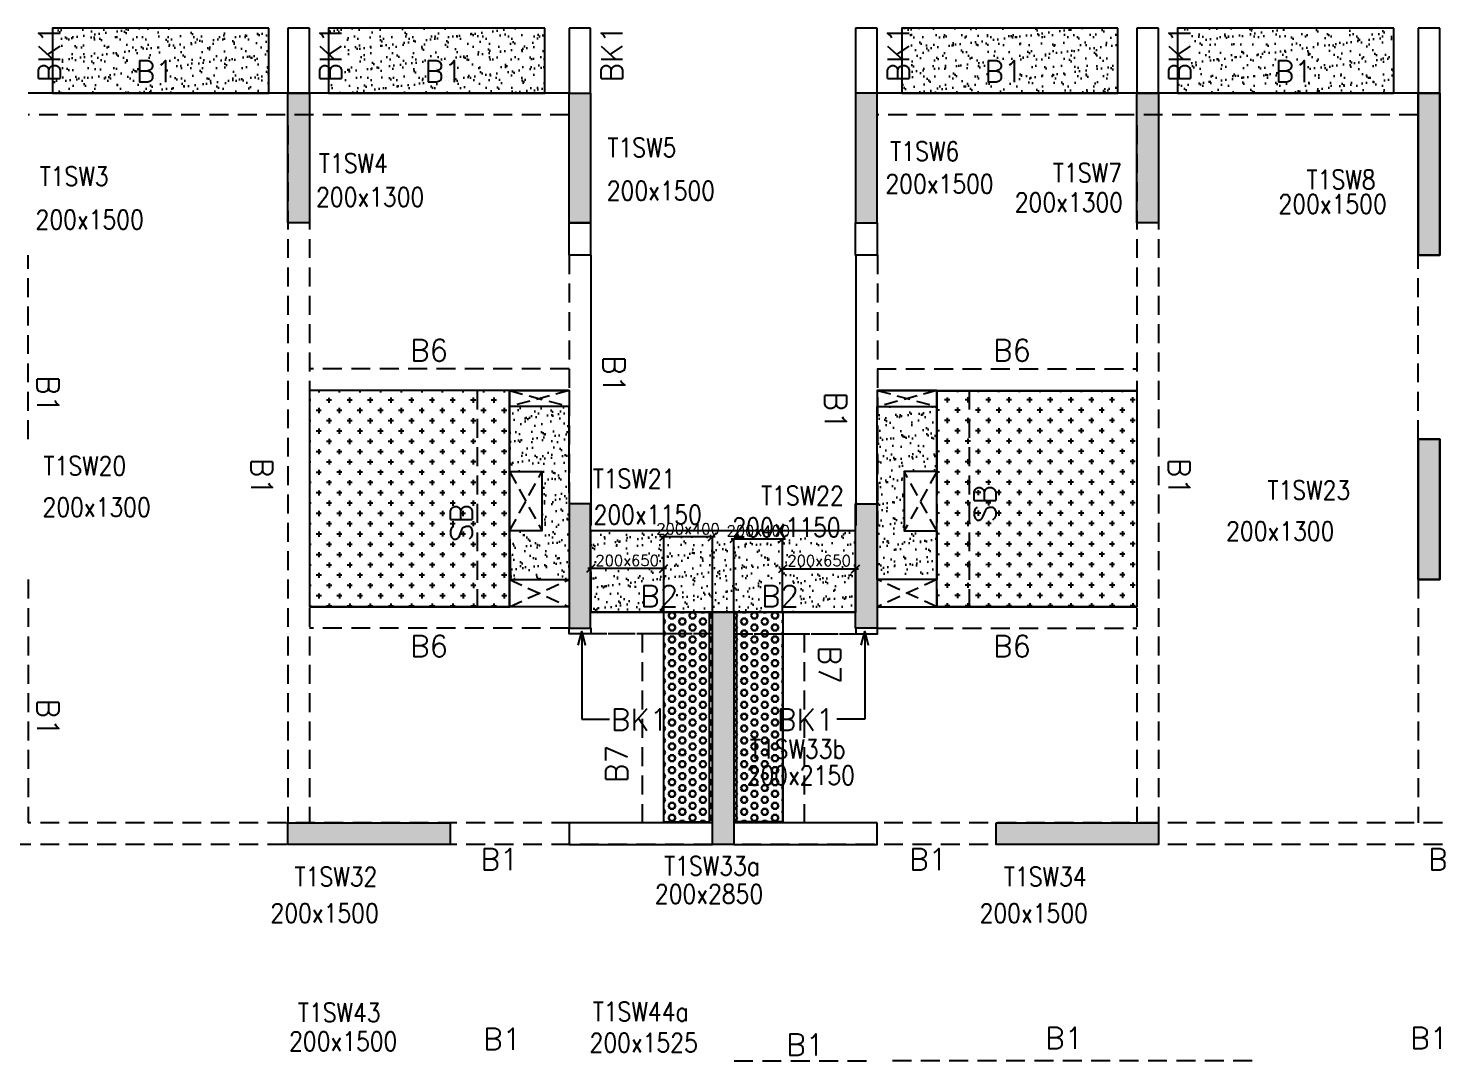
# Model space of a CAD drawing. Header units: millimetres. Extents: x 1078357 to 2594950, y -5122486 to -4636555.
# Drawn here: x 2054310 to 2067360, y -4665859 to -4656309 of the extents above; entities that cross this region are included whole.
import ezdxf

# ---------------------------------------------------------------- set-up
doc = ezdxf.new("R2010")
doc.units = ezdxf.units.MM
doc.header["$PDMODE"] = 35
for name, pattern in [('CONTINOUS', [0]), ('HIDDEN', [0.375, 0.25, -0.125]), ('New Retail block$0$CONTINOUS', [0])]:
    doc.linetypes.add(name, pattern=pattern)
doc.layers.get('0').update_dxf_attribs({"lineweight": 0})
doc.layers.get('Defpoints').update_dxf_attribs({"lineweight": 0})
for name, color, linetype, lineweight in [('A-_ANOTDIMA_D-', 6, 'Continuous', 13), ('COL. NO.', 30, 'Continuous', 25), ('COL. SIZE', 7, 'Continuous', 25), ('DIM', 9, 'Continuous', 25), ('HATCH', 8, 'Continuous', 30)]:
    doc.layers.add(name, color=color, linetype=linetype, lineweight=lineweight)
for name, color, linetype in [('B-200x325', 201, 'HIDDEN'), ('B-200x400', 44, 'HIDDEN'), ('DROP SLAB', 8, 'Continuous'), ('NON STR. RCC WALL', 6, 'Continuous'), ('S-BEAM', 3, 'HIDDEN'), ('S-BEAM NO.', 6, 'Continuous'), ('S-COLUMN', 1, 'Continuous'), ('S-CUTOUT', 8, 'HIDDEN'), ('S-SLAB-PROJECTION', 54, 'New Retail block$0$CONTINOUS'), ('SLAB FOLD', 8, 'Continuous')]:
    doc.layers.add(name, color=color, linetype=linetype)
doc.styles.add('Roman', font='romans')
doc.styles.add('ROMANS', font='romans.shx', dxfattribs={"width": 0.85})
doc.dimstyles.new('HARESH', dxfattribs={"dimtxt": 150, "dimasz": 75, "dimexe": 0, "dimexo": 0, "dimgap": 25, "dimtad": 1, "dimdec": 0, "dimdsep": 46, "dimtxsty": 'Roman', "dimblk": 'OBLIQUE', "dimcen": 225, "dimdle": 25, "dimclrd": 2, "dimclre": 2, "dimclrt": 7, "dimadec": 8, "dimazin": 1, "dimtfac": 1, "dimtdec": 0, "dimtmove": 0, "dimatfit": 0, "dimfxl": 1, "dimlwd": -1, "dimlwe": -1, "dimarcsym": 0})
pattern_1 = [(180, (2051610.09, -4474904.467), (-7e-15, -54.992613), [31.75, -63.5]), (300, (2051610.09, -4474904.467), (47.625, 27.496307), [31.75, -63.5]), (240, (2051578.34, -4474904.467), (47.625, -27.496307), [31.75, -63.5])]
pattern_2 = [(180.03079016, (-2312731.52, 14064816.13), (-95.1987999, -95.3011726), [47.625, -142.875]), (270.03079016, (-2312755.34, 14064839.93), (95.3011726, -95.1987999), [47.625, -142.875])]

# ---------------------------------------------------------------- blocks, each defined once
blk = doc.blocks.new('_Oblique')
at = {"color": 0, "linetype": 'ByBlock', "lineweight": -2}
blk.add_line((-0.5, -0.5), (0.5, 0.5), dxfattribs=at)
blk = doc.blocks.new('*D1447')
at = {"layer": 'Defpoints', "color": 0, "ltscale": 700, "transparency": 16777216}
for p in [(2060185, -4661014), (2060185, -4661709, 0), (2060635, -4661709, 0)]:
    blk.add_point(p, dxfattribs=at)
at = {"layer": 'DIM', "color": 2, "ltscale": 700, "transparency": 16777216}
for p, q in [((2060660, -4661014), (2060160, -4661014)), ((2060185, -4661709), (2060185, -4661014)), ((2060635, -4661709), (2060635, -4661014))]:
    blk.add_line(p, q, dxfattribs=at)
at = {"layer": 'DIM', "color": 2, "ltscale": 700, "transparency": 16777216, "xscale": 75, "yscale": 75, "zscale": 75, "rotation": 180}
blk.add_blockref('_Oblique', (2060185, -4661014), dxfattribs=at)
at = {"layer": 'DIM', "color": 2, "ltscale": 700, "transparency": 16777216, "xscale": 75, "yscale": 75, "zscale": 75}
blk.add_blockref('_Oblique', (2060635, -4661014), dxfattribs=at)
at = {"layer": 'DIM', "color": 7, "ltscale": 700, "transparency": 16777216, "insert": (2060410, -4660939), "char_height": 150, "attachment_point": 5, "style": 'Roman'}
blk.add_mtext('{\\H0.666667x;200x400}', dxfattribs=at)
blk = doc.blocks.new('*D1448')
at = {"layer": 'Defpoints', "color": 0, "ltscale": 700, "transparency": 16777216}
for p in [(2059510, -4661307), (2059510, -4661709, 0), (2060185, -4661709, 0)]:
    blk.add_point(p, dxfattribs=at)
at = {"layer": 'DIM', "color": 2, "ltscale": 700, "transparency": 16777216}
for p, q in [((2060210, -4661307), (2059485, -4661307)), ((2059510, -4661709), (2059510, -4661307)), ((2060185, -4661709), (2060185, -4661307))]:
    blk.add_line(p, q, dxfattribs=at)
at = {"layer": 'DIM', "color": 2, "ltscale": 700, "transparency": 16777216, "xscale": 75, "yscale": 75, "zscale": 75, "rotation": 180}
blk.add_blockref('_Oblique', (2059510, -4661307), dxfattribs=at)
at = {"layer": 'DIM', "color": 2, "ltscale": 700, "transparency": 16777216, "xscale": 75, "yscale": 75, "zscale": 75}
blk.add_blockref('_Oblique', (2060185, -4661307), dxfattribs=at)
at = {"layer": 'DIM', "color": 7, "ltscale": 700, "transparency": 16777216, "insert": (2059847, -4661232), "char_height": 150, "attachment_point": 5, "style": 'Roman'}
blk.add_mtext('{\\H0.666667x;200x650}', dxfattribs=at)
blk = doc.blocks.new('*D1449')
at = {"layer": 'Defpoints', "color": 0, "ltscale": 700, "transparency": 16777216}
for p in [(2061285, -4661033), (2060835, -4661709, 0), (2061285, -4661709, 0)]:
    blk.add_point(p, dxfattribs=at)
at = {"layer": 'DIM', "color": 2, "ltscale": 700, "transparency": 16777216}
for p, q in [((2060810, -4661033), (2061310, -4661033)), ((2060835, -4661709), (2060835, -4661033)), ((2061285, -4661709), (2061285, -4661033))]:
    blk.add_line(p, q, dxfattribs=at)
at = {"layer": 'DIM', "color": 2, "ltscale": 700, "transparency": 16777216, "xscale": 75, "yscale": 75, "zscale": 75, "rotation": 180}
blk.add_blockref('_Oblique', (2060835, -4661033), dxfattribs=at)
at = {"layer": 'DIM', "color": 2, "ltscale": 700, "transparency": 16777216, "xscale": 75, "yscale": 75, "zscale": 75}
blk.add_blockref('_Oblique', (2061285, -4661033), dxfattribs=at)
at = {"layer": 'DIM', "color": 7, "ltscale": 700, "transparency": 16777216, "insert": (2061060, -4660958), "char_height": 150, "attachment_point": 5, "style": 'Roman'}
blk.add_mtext('{\\H0.666667x;200x400}', dxfattribs=at)
blk = doc.blocks.new('*D1450')
at = {"layer": 'Defpoints', "color": 0, "ltscale": 700, "transparency": 16777216}
for p in [(2061960, -4661309), (2061285, -4661709, 0), (2061960, -4661709, 0)]:
    blk.add_point(p, dxfattribs=at)
at = {"layer": 'DIM', "color": 2, "ltscale": 700, "transparency": 16777216}
for p, q in [((2061260, -4661309), (2061985, -4661309)), ((2061285, -4661709), (2061285, -4661309)), ((2061960, -4661709), (2061960, -4661309))]:
    blk.add_line(p, q, dxfattribs=at)
at = {"layer": 'DIM', "color": 2, "ltscale": 700, "transparency": 16777216, "xscale": 75, "yscale": 75, "zscale": 75, "rotation": 180}
blk.add_blockref('_Oblique', (2061285, -4661309), dxfattribs=at)
at = {"layer": 'DIM', "color": 2, "ltscale": 700, "transparency": 16777216, "xscale": 75, "yscale": 75, "zscale": 75}
blk.add_blockref('_Oblique', (2061960, -4661309), dxfattribs=at)
at = {"layer": 'DIM', "color": 7, "ltscale": 700, "transparency": 16777216, "insert": (2061622, -4661234), "char_height": 150, "attachment_point": 5, "style": 'Roman'}
blk.add_mtext('{\\H0.666667x;200x650}', dxfattribs=at)
blk = doc.blocks.new('G$CD63B60BD')
at = {"layer": 'COL. NO.', "linetype": 'Continuous', "style": 'ROMANS', "width": 0.85}
for s, p in [('T1SW5', (10755, 15309, -320)), ('T1SW6', (13370, 15274, -320)), ('T1SW4', (8087, 15164, -320)), ('T1SW3', (5506, 15043, -320)), ('T1SW7', (14874, 15075, -320)), ('T1SW8', (17219, 15013, -320)), ('T1SW20', (5541, 12365, -320)), ('T1SW21', (10619, 12246, -320)), ('T1SW23', (16857, 12140, -320)), ('T1SW22', (12175, 12089, -320)), ('T1SW33b', (12071, 9747, -320)), ('T1SW33a', (11279, 8664, -320)), ('T1SW32', (7863, 8565, -320)), ('T1SW34', (14420, 8565, -320)), ('T1SW43', (7893, 7309, -320)), ('T1SW44a', (10619, 7317, 0))]:
    blk.add_text(s, height=175, dxfattribs=at).set_placement(p)
at = {"layer": 'COL. SIZE', "linetype": 'Continuous', "style": 'ROMANS', "width": 0.85}
for s, p in [('200x1500', (13325, 14973, -320)), ('200x1300', (8061, 14851, -320)), ('200x1500', (10749, 14909, -320)), ('200x1300', (14521, 14802, -320)), ('200x1500', (16959, 14786, -320)), ('200x1500', (5468, 14643, -320)), ('200x1300', (5532, 11983, -320)), ('200x1150', (10627, 11913, -320)), ('200x1150', (11910, 11797, -320)), ('200x1300', (16475, 11761, -320)), ('200x2150', (12042, 9502, -320)), ('200x2850', (11194, 8406, -320)), ('200x1500', (7640, 8228, -320)), ('200x1500', (14196, 8228, -320)), ('200x1500', (7812, 7043, -320)), ('200x1525', (10590, 7030, -3))]:
    blk.add_text(s, height=175, dxfattribs=at).set_placement(p)

msp = doc.modelspace()

# ---------------------------------------------------------------- hatches: boundary and pattern name
at = {"layer": 'DROP SLAB'}
h = msp.add_hatch(dxfattribs=at)
h.set_pattern_fill('CROSS', color=8, scale=15, angle=179.96921)
h.set_pattern_definition(pattern_2)
h.paths.add_polyline_path([(2058759.9, -4659659.7), (2056909.9, -4659659.7), (2056909.9, -4661659.5), (2058759.9, -4661659.5)])
h = msp.add_hatch(dxfattribs=at)
h.set_pattern_fill('CROSS', color=8, scale=15, angle=0.03079)
h.set_pattern_definition(pattern_2)
h.paths.add_polyline_path([(2062709.9, -4659662.3), (2064559.9, -4659662.3), (2064559.9, -4661662.1), (2062709.9, -4661662.1)])
at = {"layer": 'HATCH'}
h = msp.add_hatch(dxfattribs=at)
h.set_pattern_fill('AR-SAND', color=8, scale=3, angle=179.97015)
h.set_pattern_definition([(37.4701541, (-783473.2, 9330660.76), (-4.7236114, 146.8264517), [0, -115.824, 0, -129.54, 0, -123.825]), (7.4701541, (-783473.2, 9330660.76), (134.9689868, 214.9772528), [0, -62.484, 0, -104.394, 0, -40.005]), (327.4701541, (-783566.93, 9330660.81), (237.2979035, 0.3075449), [0, -38.1, 0, -137.16, 0, -179.07]), (317.4701541, (-783566.93, 9330660.81), (229.1017424, 66.759465), [0, -19.05, 0, -89.916, 0, -102.87])])
h.paths.add_polyline_path([(2056535.3, -4656309.5), (2054535.3, -4656309.5), (2054535.3, -4656909.5), (2056535.3, -4656909.5)])
h = msp.add_hatch(dxfattribs=at)
h.set_pattern_fill('AR-SAND', color=8, scale=3, angle=179.97015)
h.set_pattern_definition([(37.4701541, (-786023.2, 9330660.76), (-4.7236114, 146.8264517), [0, -115.824, 0, -129.54, 0, -123.825]), (7.4701541, (-786023.2, 9330660.76), (134.9689868, 214.9772528), [0, -62.484, 0, -104.394, 0, -40.005]), (327.4701541, (-786116.93, 9330660.81), (237.2979035, 0.3075449), [0, -38.1, 0, -137.16, 0, -179.07]), (317.4701541, (-786116.93, 9330660.81), (229.1017424, 66.759465), [0, -19.05, 0, -89.916, 0, -102.87])])
h.paths.add_polyline_path([(2059085.3, -4656309.5), (2057085.3, -4656309.5), (2057085.3, -4656909.5), (2059085.3, -4656909.5)])
h = msp.add_hatch(dxfattribs=at)
h.set_pattern_fill('AR-SAND', color=8, scale=3, angle=179.97015)
h.set_pattern_definition([(37.4701541, (-791323.2, 9330660.76), (-4.7236114, 146.8264517), [0, -115.824, 0, -129.54, 0, -123.825]), (7.4701541, (-791323.2, 9330660.76), (134.9689868, 214.9772528), [0, -62.484, 0, -104.394, 0, -40.005]), (327.4701541, (-791416.93, 9330660.81), (237.2979035, 0.3075449), [0, -38.1, 0, -137.16, 0, -179.07]), (317.4701541, (-791416.93, 9330660.81), (229.1017424, 66.759465), [0, -19.05, 0, -89.916, 0, -102.87])])
h.paths.add_polyline_path([(2064385.3, -4656309.5), (2062385.3, -4656309.5), (2062385.3, -4656909.5), (2064385.3, -4656909.5)])
h = msp.add_hatch(dxfattribs=at)
h.set_pattern_fill('AR-SAND', color=8, scale=3, angle=179.97015)
h.set_pattern_definition([(37.4701541, (-793873.2, 9330660.76), (-4.7236114, 146.8264517), [0, -115.824, 0, -129.54, 0, -123.825]), (7.4701541, (-793873.2, 9330660.76), (134.9689868, 214.9772528), [0, -62.484, 0, -104.394, 0, -40.005]), (327.4701541, (-793966.93, 9330660.81), (237.2979035, 0.3075449), [0, -38.1, 0, -137.16, 0, -179.07]), (317.4701541, (-793966.93, 9330660.81), (229.1017424, 66.759465), [0, -19.05, 0, -89.916, 0, -102.87])])
h.paths.add_polyline_path([(2066935.3, -4656309.5), (2064935.3, -4656309.5), (2064935.3, -4656909.5), (2066935.3, -4656909.5)])
h = msp.add_hatch(dxfattribs=at)
h.set_pattern_fill('AR-SAND', color=8, scale=3, angle=0.02985)
h.set_pattern_definition([(37.47015413, (-2972738.06, 18698736.03), (-4.72361136, 146.8264517), [0, -115.824, 0, -129.54, 0, -123.825]), (7.4701541, (-2972738.06, 18698736.03), (134.9689868, 214.9772528), [0, -62.484, 0, -104.394, 0, -40.005]), (327.4701541, (-2972831.78, 18698736.08), (237.2979035, 0.3075449), [0, -38.1, 0, -137.16, 0, -179.07]), (317.4701541, (-2972831.78, 18698736.08), (229.1017424, 66.759465), [0, -19.05, 0, -89.916, 0, -102.87])])
h.paths.add_polyline_path([(2059309.9, -4659809.5), (2058759.9, -4659809.5), (2058760, -4660409.5), (2059060, -4660409.5), (2059060, -4660959.5), (2058759.9, -4660959.4), (2058767.4, -4661409.5), (2059313.7, -4661409.5)])
h = msp.add_hatch(dxfattribs=at)
h.set_pattern_fill('AR-SAND', color=8, scale=3, angle=179.97015)
h.set_pattern_definition([(37.47015413, (-2972723.06, 18698699.15), (-4.72361136, 146.8264517), [0, -115.824, 0, -129.54, 0, -123.825]), (7.4701541, (-2972723.06, 18698699.15), (134.9689868, 214.9772528), [0, -62.484, 0, -104.394, 0, -40.005]), (327.4701541, (-2972816.78, 18698699.2), (237.2979035, 0.3075449), [0, -38.1, 0, -137.16, 0, -179.07]), (317.4701541, (-2972816.78, 18698699.2), (229.1017424, 66.759465), [0, -19.05, 0, -89.916, 0, -102.87])])
h.paths.add_polyline_path([(2062159.9, -4659809.5), (2062709.9, -4659809.5), (2062709.9, -4660409.5), (2062409.9, -4660409.5), (2062409.9, -4660959.5), (2062709.9, -4660959.4), (2062709.9, -4661409.5), (2062159.9, -4661409.5)])
h = msp.add_hatch(dxfattribs=at)
h.set_pattern_fill('AR-SAND', color=8, scale=3, angle=179.97015)
h.set_pattern_definition([(37.4701541, (-1883248.02, 14014679.95), (-4.72361136, 146.8264517), [0, -115.824, 0, -129.54, 0, -123.825]), (7.4701541, (-1883248.02, 14014679.95), (134.9689868, 214.9772528), [0, -62.484, 0, -104.394, 0, -40.005]), (327.4701541, (-1883341.74, 14014680), (237.2979035, 0.3075449), [0, -38.1, 0, -137.16, 0, -179.07]), (317.4701541, (-1883341.74, 14014680), (229.1017424, 66.759465), [0, -19.05, 0, -89.916, 0, -102.87])])
h.paths.add_polyline_path([(2061959.9, -4660959.4), (2059509.9, -4660959.4), (2059510.2, -4661709.4), (2061960.2, -4661709.4)])
h = msp.add_hatch(dxfattribs=at)
h.set_pattern_fill('AR-SAND', color=8, scale=3, angle=179.97015)
h.set_pattern_definition([(37.4701541, (-1883247.92, 14014679.95), (-4.72361136, 146.8264517), [0, -115.824, 0, -129.54, 0, -123.825]), (7.4701541, (-1883247.92, 14014679.95), (134.9689868, 214.9772528), [0, -62.484, 0, -104.394, 0, -40.005]), (327.4701541, (-1883341.65, 14014680), (237.2979035, 0.3075449), [0, -38.1, 0, -137.16, 0, -179.07]), (317.4701541, (-1883341.65, 14014680), (229.1017424, 66.759465), [0, -19.05, 0, -89.916, 0, -102.87])])
h.paths.add_polyline_path([(2061960.3, -4661109.5), (2059510.3, -4661109.5), (2059510.3, -4661709.4), (2061960.3, -4661709.4)])
at = {"layer": 'HATCH', "ltscale": 1000}
h = msp.add_hatch(dxfattribs=at)
h.set_pattern_fill('HEX', color=8, scale=10, angle=180)
h.set_pattern_definition(pattern_1)
h.paths.add_polyline_path([(2060634.9, -4663648.8), (2060184.9, -4663648.8), (2060184.9, -4661709.5), (2060634.9, -4661709.5)])
h = msp.add_hatch(dxfattribs=at)
h.set_pattern_fill('HEX', color=8, scale=10, angle=180)
h.set_pattern_definition(pattern_1)
h.paths.add_polyline_path([(2060835.3, -4663648.8), (2061285.3, -4663648.8), (2061285.3, -4661709.5), (2060835.3, -4661709.5)])
at = {"layer": 'S-COLUMN', "lineweight": 25}
h = msp.add_hatch(color=1, dxfattribs=at)
h.dxf.hatch_style = 1
h.paths.add_polyline_path([(2056709.9, -4658109.6), (2056909.9, -4658109.6), (2056909.9, -4656909.5), (2056709.9, -4656909.5)])
at = {"layer": 'S-COLUMN', "lineweight": 25, "extrusion": (-1.00316e-06, 2.11765e-11, 1)}
h = msp.add_hatch(color=1, dxfattribs=at)
h.dxf.hatch_style = 1
h.paths.add_polyline_path([(2059309.9, -4656909.5), (2059509.9, -4656909.5), (2059509.9, -4658109.5), (2059309.9, -4658109.5)])
at = {"layer": 'S-COLUMN', "lineweight": 25, "extrusion": (1.00316e-06, 1.91639e-11, 1)}
h = msp.add_hatch(color=1, dxfattribs=at)
h.dxf.hatch_style = 1
h.paths.add_polyline_path([(2062159.9, -4656909.5), (2061959.9, -4656909.5), (2061959.9, -4658109.5), (2062159.9, -4658109.5)])
at = {"layer": 'S-COLUMN', "lineweight": 25}
h = msp.add_hatch(color=1, dxfattribs=at)
h.dxf.hatch_style = 1
h.paths.add_polyline_path([(2064559.9, -4658109.6), (2064759.9, -4658109.6), (2064759.9, -4656909.5), (2064559.9, -4656909.5)])
at = {"layer": 'S-COLUMN', "lineweight": 25, "extrusion": (1.00316e-06, 1.91639e-11, 1)}
h = msp.add_hatch(color=1, dxfattribs=at)
h.dxf.hatch_style = 1
h.paths.add_polyline_path([(2067359.9, -4656909.5), (2067159.9, -4656909.5), (2067159.9, -4658409.5), (2067359.9, -4658409.5)])
at = {"layer": 'S-COLUMN', "lineweight": 25, "extrusion": (-1.00316e-06, 2.11765e-11, 1)}
h = msp.add_hatch(color=1, dxfattribs=at)
h.dxf.hatch_style = 1
h.paths.add_polyline_path([(2067159.9, -4656909.5), (2067359.9, -4656909.5), (2067359.9, -4658409.5), (2067159.9, -4658409.5)])
at = {"layer": 'S-COLUMN', "lineweight": 25, "extrusion": (1.00316e-06, 1.91639e-11, 1)}
h = msp.add_hatch(color=1, dxfattribs=at)
h.dxf.hatch_style = 1
h.paths.add_polyline_path([(2067359.9, -4661409.5), (2067159.9, -4661409.5), (2067159.9, -4660109.5), (2067359.9, -4660109.5)])
at = {"layer": 'S-COLUMN', "lineweight": 25, "extrusion": (-1.00316e-06, 2.11765e-11, 1)}
h = msp.add_hatch(color=1, dxfattribs=at)
h.dxf.hatch_style = 1
h.paths.add_polyline_path([(2067159.9, -4661409.5), (2067359.9, -4661409.5), (2067359.9, -4660109.5), (2067159.9, -4660109.5)])
h = msp.add_hatch(color=1, dxfattribs=at)
h.dxf.hatch_style = 1
h.paths.add_polyline_path([(2059309.9, -4661859.5), (2059509.9, -4661859.5), (2059509.9, -4660709.5), (2059309.9, -4660709.5)])
at = {"layer": 'S-COLUMN', "lineweight": 25, "extrusion": (1.00316e-06, 1.91639e-11, 1)}
h = msp.add_hatch(color=1, dxfattribs=at)
h.dxf.hatch_style = 1
h.paths.add_polyline_path([(2062159.9, -4661859.5), (2061959.9, -4661859.5), (2061959.9, -4660709.5), (2062159.9, -4660709.5)])
at = {"layer": 'S-COLUMN', "lineweight": 25}
h = msp.add_hatch(color=1, dxfattribs=at)
h.dxf.hatch_style = 1
h.paths.add_polyline_path([(2060634.9, -4661709.5), (2060834.9, -4661709.5), (2060834.9, -4663859.5), (2060634.9, -4663859.5)])
h = msp.add_hatch(color=1, dxfattribs=at)
h.dxf.hatch_style = 1
h.paths.add_polyline_path([(2056709.9, -4663659.5), (2058209.9, -4663659.5), (2058209.9, -4663859.5), (2056709.9, -4663859.5)])
h = msp.add_hatch(color=1, dxfattribs=at)
h.dxf.hatch_style = 1
h.paths.add_polyline_path([(2063259.9, -4663659.5), (2064759.9, -4663659.5), (2064759.9, -4663859.5), (2063259.9, -4663859.5)])

# ---------------------------------------------------------------- linework, layer by layer
at = {"layer": 'B-200x400', "linetype": 'Continuous', "ltscale": 500}
for p, q in [((2060634.9, -4661709.5, 0), (2060184.8, -4661709.5, 0)), ((2061285, -4661709.5, 0), (2060834.9, -4661709.5, 0))]:
    msp.add_line(p, q, dxfattribs=at)
at = {"layer": 'B-200x400', "linetype": 'HIDDEN', "ltscale": 500}
for p, q in [((2060634.9, -4661909.5, 0), (2060184.8, -4661909.5, 0)), ((2060834.9, -4661909.5, 0), (2061285, -4661909.5, 0))]:
    msp.add_line(p, q, dxfattribs=at)
at = {"layer": 'DROP SLAB', "color": 3, "linetype": 'CONTINOUS', "ltscale": 500, "elevation": 0}
for points in [[(2058759.9, -4659659.7), (2056909.9, -4659659.7), (2056909.9, -4661659.5), (2058759.9, -4661659.5)], [(2058759.9, -4659659.7), (2059309.9, -4659659.7), (2059309.9, -4659809.5), (2058759.9, -4659809.5)], [(2062709.9, -4659659.7), (2062159.9, -4659659.7), (2062159.9, -4659809.5), (2062709.9, -4659809.5)], [(2062709.9, -4659662.3), (2064559.9, -4659662.3), (2064559.9, -4661662.1), (2062709.9, -4661662.1)], [(2058760, -4660409.5), (2059060, -4660409.5), (2059060, -4660959.5), (2058760, -4660959.5)], [(2062709.9, -4660409.5), (2062409.9, -4660409.5), (2062409.9, -4660959.5), (2062709.9, -4660959.5)], [(2058759.9, -4661409.5), (2059309.8, -4661409.5), (2059309.8, -4661659.5), (2058759.9, -4661659.5)], [(2062709.9, -4661409.5), (2062160.1, -4661409.5), (2062160.1, -4661659.5), (2062709.9, -4661659.5)]]:
    msp.add_lwpolyline(points, close=True, dxfattribs=at)
at = {"layer": 'NON STR. RCC WALL', "elevation": 0}
for points in [[(2059509.9, -4658109.5), (2059509.9, -4658409.5), (2059310, -4658409.5), (2059310, -4658109.5)], [(2062159.9, -4658109.5), (2062159.9, -4658409.5), (2061959.9, -4658409.5), (2061959.9, -4658109.5)], [(2060634.9, -4663660), (2059309.9, -4663659.8), (2059309.9, -4663859.2), (2060634.9, -4663859.5)], [(2062159.9, -4663660), (2060834.9, -4663659.8), (2060834.9, -4663859.2), (2062159.9, -4663859.5)]]:
    msp.add_lwpolyline(points, close=True, dxfattribs=at)
at = {"layer": 'S-BEAM', "linetype": 'CONTINOUS', "ltscale": 700}
for p, q in [((2056909.9, -4656309.5, 0), (2056709.9, -4656309.5, 0)), ((2056709.9, -4656309.5, 0), (2056709.9, -4656909.5, 0)), ((2056909.9, -4656909.5, 0), (2056909.9, -4656309.5, 0)), ((2059509.9, -4656309.4, 0), (2059309.9, -4656309.4, 0)), ((2059309.9, -4656309.4, 0), (2059309.9, -4656909.4, 0)), ((2059509.9, -4656909.4, 0), (2059509.9, -4656309.4, 0)), ((2062159.9, -4656309.5, 0), (2061959.9, -4656309.5, 0)), ((2061959.9, -4656309.5, 0), (2061959.9, -4656909.5, 0)), ((2062159.9, -4656909.5, 0), (2062159.9, -4656309.5, 0)), ((2064759.9, -4656309.5, 0), (2064559.9, -4656309.5, 0)), ((2064559.9, -4656309.5, 0), (2064559.9, -4656909.5, 0)), ((2064759.9, -4656909.5, 0), (2064759.9, -4656309.5, 0)), ((2067359.9, -4656309.4, 0), (2067159.9, -4656309.4, 0)), ((2067159.9, -4656309.4, 0), (2067159.9, -4656909.4, 0)), ((2067359.9, -4656909.4, 0), (2067359.9, -4656309.4, 0)), ((2059310.3, -4656909.5, 0), (2054310.3, -4656909.5, 0)), ((2067160.3, -4656909.5, 0), (2062160.3, -4656909.5, 0)), ((2059510.3, -4658409.4, 0), (2059510.3, -4660909.5, 0)), ((2061960.3, -4658409.4, 0), (2061960.3, -4660909.5, 0)), ((2060184.8, -4661709.5, 0), (2059509.9, -4661709.5, 0)), ((2061960.3, -4661709.4, 0), (2059510.3, -4661709.4, 0)), ((2061959.9, -4661709.5, 0), (2061285, -4661709.5, 0))]:
    msp.add_line(p, q, dxfattribs=at)
at = {"layer": 'S-BEAM', "linetype": 'HIDDEN', "ltscale": 700}
for p, q in [((2059310.3, -4657109.5, 0), (2054310.3, -4657109.5, 0)), ((2067160.3, -4657109.5, 0), (2062160.3, -4657109.5, 0)), ((2056710.3, -4657209.5, 0), (2056710.3, -4663659.4, 0)), ((2056910.3, -4657209.5, 0), (2056910.3, -4663659.4, 0)), ((2064560.3, -4657209.5, 0), (2064560.3, -4663659.4, 0)), ((2064760.3, -4657209.5, 0), (2064760.3, -4663659.4, 0)), ((2054310.3, -4660109.4, 0), (2054310.3, -4658409.4, 0)), ((2059310.3, -4658409.4, 0), (2059310.3, -4660909.5, 0)), ((2062160.3, -4658409.4, 0), (2062160.3, -4660909.5, 0)), ((2067160.3, -4660109.4, 0), (2067160.3, -4658409.4, 0)), ((2058459.9, -4659659.7, 0), (2058459.9, -4661659.5, 0)), ((2062709.8, -4659659.7, 0), (2062709.8, -4661659.5, 0)), ((2063009.8, -4659659.7, 0), (2063009.8, -4661659.5, 0)), ((2054310.3, -4661409.5, 0), (2054310.3, -4663659.4, 0)), ((2067160.3, -4661409.5, 0), (2067160.3, -4663659.4, 0)), ((2060184.8, -4661909.5, 0), (2059509.9, -4661909.5, 0)), ((2060635.3, -4661909.4, 0), (2059510.3, -4661909.4, 0)), ((2060835.3, -4661909.4, 0), (2061960.3, -4661909.4, 0)), ((2061285, -4661909.5, 0), (2061959.9, -4661909.5, 0)), ((2060634.9, -4663659.4, 0), (2054310.3, -4663659.4, 0)), ((2076309.9, -4663659.4, 0), (2060834.9, -4663659.4, 0)), ((2060634.9, -4663859.4, 0), (2051760.3, -4663859.4, 0)), ((2076309.9, -4663859.4, 0), (2060834.9, -4663859.4, 0)), ((2060835.2, -4665859.4, 0), (2062085.3, -4665859.4, 0)), ((2065625.3, -4665859.4, 0), (2062285.3, -4665859.4, 0))]:
    msp.add_line(p, q, dxfattribs=at)
at = {"layer": 'S-BEAM', "ltscale": 700}
for p, q in [((2059310, -4659459.7, 0), (2056910, -4659459.7, 0)), ((2062159.9, -4659459.7, 0), (2064559.9, -4659459.7, 0)), ((2059309.8, -4661859.5, 0), (2056910, -4661859.5, 0)), ((2059984.8, -4661909.5, 0), (2059984.8, -4663659.5, 0)), ((2061485, -4661909.5, 0), (2061485, -4663659.5, 0)), ((2062160, -4661859.5, 0), (2064559.9, -4661859.5, 0))]:
    msp.add_line(p, q, dxfattribs=at)
at = {"layer": 'S-BEAM', "linetype": 'Continuous', "ltscale": 700}
for p, q in [((2059310, -4659659.7, 0), (2056910, -4659659.7, 0)), ((2062159.9, -4659659.7, 0), (2064559.9, -4659659.7, 0)), ((2059309.8, -4661659.5, 0), (2056910, -4661659.5, 0)), ((2062160, -4661659.5, 0), (2064559.9, -4661659.5, 0)), ((2060184.8, -4661909.5, 0), (2060184.8, -4663648.8, 0)), ((2061285, -4661909.5, 0), (2061285, -4663648.8, 0))]:
    msp.add_line(p, q, dxfattribs=at)
at = {"layer": 'S-BEAM', "linetype": 'ByBlock', "ltscale": 700}
msp.add_line((2058759.9, -4659659.7, 0), (2058759.9, -4661659.5, 0), dxfattribs=at)
at = {"layer": 'S-BEAM', "linetype": 'Continuous', "ltscale": 700, "elevation": 0}
for points in [[(2059310.3, -4661859.5), (2059510.3, -4661859.5), (2059510.3, -4661909.7), (2059310.3, -4661909.7)], [(2062160.4, -4661859.5), (2061960.4, -4661859.5), (2061960.4, -4661909.7), (2062160.4, -4661909.7)]]:
    msp.add_lwpolyline(points, close=True, dxfattribs=at)
at = {"layer": 'S-COLUMN', "color": 1, "lineweight": 25, "elevation": 0}
for points in [[(2056709.9, -4656909.5), (2056909.9, -4656909.5), (2056909.9, -4658109.6), (2056709.9, -4658109.6)], [(2064559.9, -4656909.5), (2064759.9, -4656909.5), (2064759.9, -4658109.6), (2064559.9, -4658109.6)], [(2060634.9, -4661709.5), (2060834.9, -4661709.5), (2060834.9, -4663859.5), (2060634.9, -4663859.5)], [(2056709.9, -4663659.5), (2058209.9, -4663659.5), (2058209.9, -4663859.5), (2056709.9, -4663859.5)], [(2063259.9, -4663659.5), (2064759.9, -4663659.5), (2064759.9, -4663859.5), (2063259.9, -4663859.5)]]:
    msp.add_lwpolyline(points, close=True, dxfattribs=at)
at = {"layer": 'S-COLUMN', "color": 1, "lineweight": 25, "extrusion": (-1.00316e-06, 2.11765e-11, 1), "elevation": -2.1}
for points in [[(2059309.9, -4656909.5), (2059509.9, -4656909.5), (2059509.9, -4658109.5), (2059309.9, -4658109.5)], [(2067159.9, -4656909.5), (2067359.9, -4656909.5), (2067359.9, -4658409.5), (2067159.9, -4658409.5)], [(2067159.9, -4661409.5), (2067359.9, -4661409.5), (2067359.9, -4660109.5), (2067159.9, -4660109.5)], [(2059309.9, -4661859.5), (2059509.9, -4661859.5), (2059509.9, -4660709.5), (2059309.9, -4660709.5)]]:
    msp.add_lwpolyline(points, close=True, dxfattribs=at)
at = {"layer": 'S-COLUMN', "color": 1, "lineweight": 25, "extrusion": (1.00316e-06, 1.91639e-11, 1), "elevation": 2.1}
for points in [[(2062159.9, -4656909.5), (2061959.9, -4656909.5), (2061959.9, -4658109.5), (2062159.9, -4658109.5)], [(2067359.9, -4656909.5), (2067159.9, -4656909.5), (2067159.9, -4658409.5), (2067359.9, -4658409.5)], [(2067359.9, -4661409.5), (2067159.9, -4661409.5), (2067159.9, -4660109.5), (2067359.9, -4660109.5)], [(2062159.9, -4661859.5), (2061959.9, -4661859.5), (2061959.9, -4660709.5), (2062159.9, -4660709.5)]]:
    msp.add_lwpolyline(points, close=True, dxfattribs=at)
at = {"layer": 'S-CUTOUT', "ltscale": 500}
for p, q in [((2058759.9, -4659659.7, 0), (2059309.9, -4659809.4, 0)), ((2059310, -4659659.7, 0), (2058759.9, -4659809.5, 0)), ((2062159.9, -4659659.5, 0), (2062709.9, -4659809.5, 0)), ((2062709.1, -4659659.7, 0), (2062159.9, -4659809.5, 0)), ((2058759.9, -4660409.5, 0), (2059060, -4660959.5, 0)), ((2058759.9, -4660959.5, 0), (2059060, -4660409.5, 0)), ((2062710, -4660409.5, 0), (2062409.9, -4660959.5, 0)), ((2062710, -4660959.5, 0), (2062409.9, -4660409.5, 0)), ((2058759.9, -4661409.5, 0), (2059309.8, -4661659.5, 0)), ((2058759.9, -4661659.5, 0), (2059309.9, -4661409.5, 0)), ((2062709.9, -4661659.5, 0), (2062159.9, -4661409.5, 0)), ((2062709.9, -4661409.5, 0), (2062160.1, -4661659.5, 0))]:
    msp.add_line(p, q, dxfattribs=at)
at = {"layer": 'S-SLAB-PROJECTION', "elevation": 0}
for points in [[(2056535.3, -4656309.5), (2054535.3, -4656309.5), (2054535.3, -4656909.5), (2056535.3, -4656909.5)], [(2059085.3, -4656309.5), (2057085.3, -4656309.5), (2057085.3, -4656909.5), (2059085.3, -4656909.5)], [(2064385.3, -4656309.5), (2062385.3, -4656309.5), (2062385.3, -4656909.5), (2064385.3, -4656909.5)], [(2066935.3, -4656309.5), (2064935.3, -4656309.5), (2064935.3, -4656909.5), (2066935.3, -4656909.5)], [(2061959.9, -4660959.4), (2059509.9, -4660959.4), (2059510.2, -4661709.4), (2061960.2, -4661709.4)]]:
    msp.add_lwpolyline(points, close=True, dxfattribs=at)
at = {"layer": 'SLAB FOLD', "color": 8, "ltscale": 1000, "elevation": 0}
for points in [[(2059309.9, -4659809.5), (2058759.9, -4659809.5), (2058760, -4660409.5), (2059060, -4660409.5), (2059060, -4660959.5), (2058759.9, -4660959.4), (2058767.4, -4661409.5), (2059313.7, -4661409.5), (2059309.9, -4659809.5)], [(2062159.9, -4659809.5), (2062709.9, -4659809.5), (2062709.9, -4660409.5), (2062409.9, -4660409.5), (2062409.9, -4660959.5), (2062709.9, -4660959.4), (2062709.9, -4661409.5), (2062159.9, -4661409.5), (2062159.9, -4659809.5)]]:
    msp.add_lwpolyline(points, dxfattribs=at)
for points in [[(2060184.8, -4663648.8), (2060610.1, -4663648.8), (2060610.1, -4661709.5), (2060184.8, -4661709.5)], [(2061285.1, -4663648.8), (2060859.8, -4663648.8), (2060859.8, -4661709.5), (2061285.1, -4661709.5)]]:
    msp.add_lwpolyline(points, close=True, dxfattribs=at)

# ---------------------------------------------------------------- block references
at = {"layer": 'A-_ANOTDIMA_D-', "color": 2, "ltscale": 700}
msp.add_blockref('G$CD63B60BD', (2048910, -4672809.5, 0), dxfattribs=at)

# ---------------------------------------------------------------- texts
at = {"layer": 'B-200x325', "linetype": 'Continuous', "ltscale": 700, "style": 'ROMANS'}
for rotation, p in [(0.00094, (2057840.4, -4659387.6, -2.7)), (359.99866, (2063229.4, -4659387.6, -2.7)), (0.00094, (2057840.4, -4662124.7, -2.7)), (359.99866, (2063229.4, -4662124.7, -2.7))]:
    msp.add_text('B6', height=200, rotation=rotation, dxfattribs=at).set_placement(p)
at = {"layer": 'S-BEAM NO.', "linetype": 'CONTINOUS', "ltscale": 700, "style": 'ROMANS'}
for p in [(2054605.6, -4656809.1, 50), (2057205.6, -4656809.1, 50), (2059805.6, -4656809, 50), (2062455.6, -4656809.1, 50), (2065055.6, -4656809.1, 50)]:
    msp.add_text('BK1', height=200, rotation=90, dxfattribs=at).set_placement(p)
at = {"layer": 'S-BEAM NO.', "linetype": 'HIDDEN', "ltscale": 500, "style": 'ROMANS'}
for rotation, p in [(359.99906, (2055303.8, -4656809.1, -2.7)), (359.99906, (2057974.7, -4656809.1, -2.7)), (359.99906, (2063149.6, -4656809.1, -2.7)), (359.99906, (2065833.7, -4656809.1, -2.7)), (269.99906, (2059624.7, -4659336.9, -2.7)), (269.99906, (2054393.5, -4659521.4, -2.7)), (269.99906, (2061674.3, -4659671.6, -2.7)), (269.99906, (2056369.9, -4660284.4, -2.7)), (269.99906, (2064850.8, -4660284.4, -2.7)), (269.99906, (2054393.5, -4662511.3, -2.7)), (359.99906, (2058491.6, -4664096.7, -2.7)), (359.99906, (2062454, -4664096.7, -2.7)), (359.99906, (2067251, -4664096.6, -2.7)), (359.99906, (2058515.2, -4665757.6, -2.7)), (359.99906, (2061318.3, -4665811.1, -2.7)), (359.99906, (2063711.5, -4665749.8, -2.7)), (359.99906, (2067087.4, -4665749.8, -2.7))]:
    msp.add_text('B1', height=200, rotation=rotation, dxfattribs=at).set_placement(p)
at = {"layer": 'S-BEAM NO.', "linetype": 'Continuous', "ltscale": 700, "style": 'ROMANS'}
for s, rotation, p in [('SB', 90.00094, (2063254.5, -4660883.8, -2.7)), ('SB', 90.00094, (2058414.6, -4661060.1, -2.7)), ('B7', 269.99866, (2061619.9, -4662021.6, -2.7)), ('BK1', 359.99906, (2059696.4, -4662803.4, -2.7)), ('BK1', 0.00094, (2061231.5, -4662803.5, -2.7)), ('B7', 90.00094, (2059850, -4663289.1, -2.7))]:
    msp.add_text(s, height=200, rotation=rotation, dxfattribs=at).set_placement(p)
at = {"layer": 'S-BEAM NO.', "linetype": 'Continuous', "ltscale": 500, "style": 'ROMANS'}
for p in [(2059968.2, -4661662.4, -2.7), (2061084.4, -4661662.4, -2.7)]:
    msp.add_text('B2', height=200, dxfattribs=at).set_placement(p)

# ---------------------------------------------------------------- dimensions: what is measured, and where the dimension line sits
at = {"layer": 'DIM', "ltscale": 700}
for base, p1, p2, picture, middle in [((2060184.8, -4661014.5, 0), (2060634.9, -4661709.5, 0), (2060184.8, -4661709.5, 0), '*D1447', (2060409.8, -4661014.5, 0)), ((2061285, -4661032.7, 0), (2060834.9, -4661709.5, 0), (2061285, -4661709.5, 0), '*D1449', (2061060, -4661032.7, 0))]:
    dim = msp.add_linear_dim(base=base, p1=p1, p2=p2, text='{\\H0.666667x;200x400}', dimstyle='HARESH', override={"dimtxsty": 'Roman'}, dxfattribs=at)
    dim.commit()
    dim.dimension.update_dxf_attribs({"geometry": picture, "text_midpoint": middle, "dimtype": 160})
for base, p1, p2, picture, middle in [((2059510.1, -4661307.4, 0), (2060184.8, -4661709.5, 0), (2059510.1, -4661709.5, 0), '*D1448', (2059847.4, -4661232.4, 0)), ((2061959.9, -4661309.4, 0), (2061285, -4661709.5, 0), (2061959.9, -4661709.5, 0), '*D1450', (2061622.5, -4661234.4, 0))]:
    dim = msp.add_linear_dim(base=base, p1=p1, p2=p2, text='{\\H0.666667x;200x650}', dimstyle='HARESH', override={"dimtxsty": 'Roman', "dimtmove": 1}, dxfattribs=at)
    dim.commit()
    dim.dimension.update_dxf_attribs({"geometry": picture, "text_midpoint": middle})

# ---------------------------------------------------------------- leaders
at = {"layer": 'S-BEAM NO.', "linetype": 'Continuous', "ltscale": 700}
for points in [[(2059426.8, -4661889.8, 0), (2059426.8, -4662701.2, 0), (2059685.6, -4662701.2, 0)], [(2062043.9, -4661889.8, 0), (2062043.9, -4662701.2, 0), (2061785.1, -4662701.2, 0)]]:
    msp.add_leader(points, dimstyle='HARESH', override={"dimasz": 125, "dimgap": 25, "dimtad": 0, "dimldrblk": 'Open30'}, dxfattribs=at)

doc.saveas('drawing.dxf')
